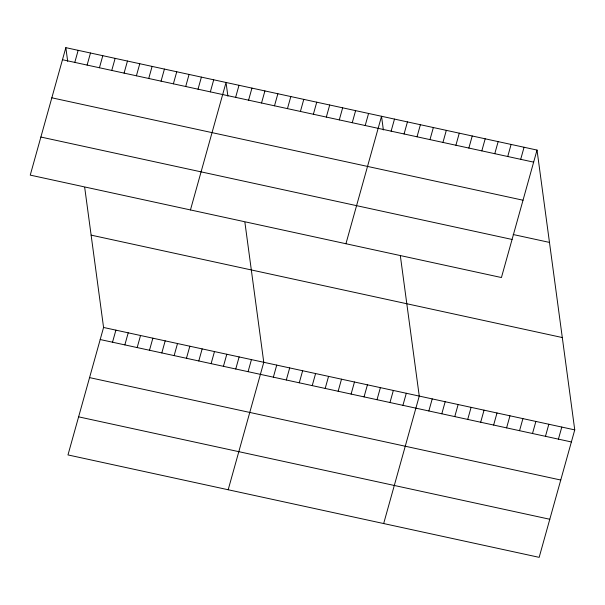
<?xml version="1.0" encoding="UTF-8"?>
<svg xmlns="http://www.w3.org/2000/svg" width="605" height="605" viewBox="0 0 605 605"><rect width="100%" height="100%" fill="white"/><g stroke="black" fill="none" stroke-linecap="round" stroke-linejoin="round"><path stroke-width="0.91" d="M65.839 47.651L30.25 175.117L501.432 277.536L537.021 150.07L65.839 47.651L67.684 61.332M74.793 62.398L78.158 50.336M87.112 65.075L90.485 53.013M99.439 67.76L102.805 55.69M111.759 70.437L115.132 58.367M124.086 73.114L127.451 61.044M136.405 75.791L139.778 63.729M148.732 78.469L152.105 66.406M161.051 81.153L164.424 69.083M84.708 187.558L103.568 327.464L67.979 454.93L539.161 557.349L574.75 429.883L537.021 150.07M173.378 83.83L176.751 71.761M112.522 342.211L115.895 330.141M185.705 86.507L189.07 74.438M124.849 344.888L128.215 332.826M198.024 89.185L201.397 77.122M137.169 347.572L140.541 335.503M210.351 91.862L213.716 79.799M149.495 350.25L152.861 338.18M190.454 209.943L226.043 82.477L227.881 96.157M161.815 352.927L165.188 340.857M235.625 97.36L238.998 85.29M174.142 355.604L177.507 343.534M248.587 100.173L251.952 88.111M186.461 358.281L189.834 346.219M261.541 102.994L264.914 90.924M198.788 360.958L202.153 348.896M274.504 105.807L277.869 93.745M211.107 363.643L214.48 351.573M287.458 108.628L290.831 96.558M223.434 366.32L226.799 354.25M300.413 111.441L303.786 99.371M235.753 368.997L239.126 356.927M313.375 114.262L316.74 102.192M248.08 371.674L251.446 359.612M326.329 117.075L329.702 105.005M228.183 489.748L263.772 362.289L244.904 222.383M339.292 119.888L342.657 107.826M273.362 377.172L276.727 365.102M352.246 122.709L355.611 110.639M286.316 379.985L289.689 367.923M365.201 125.522L368.574 113.46M299.271 382.806L302.644 370.736M345.939 243.739L381.528 116.273L383.373 129.954M312.233 385.619L315.598 373.55M391.117 131.156L394.49 119.087M325.188 388.44L328.56 376.37M404.072 133.977L407.445 121.907M338.15 391.253L341.515 379.184M417.034 136.79L420.399 124.721M351.104 394.067L354.469 382.005M429.989 139.604L433.361 127.542M364.059 396.888L367.432 384.818M442.951 142.425L446.316 130.355M377.021 399.701L380.386 387.639M455.905 145.238L459.278 133.176M389.975 402.522L393.348 390.452M468.86 148.059L472.233 135.989M402.93 405.335L406.303 393.265M481.822 150.872L485.187 138.802M383.668 523.552L419.257 396.086L400.397 256.18M494.777 153.693L498.149 141.623M428.847 410.969L432.22 398.899M507.739 156.506L511.104 144.436M441.809 413.782L445.174 401.72M520.693 159.319L524.059 147.257M454.763 416.603L458.136 404.533M467.718 419.416L471.091 407.354M480.68 422.237L484.045 410.167M493.635 425.05L497.007 412.981M506.597 427.871L509.962 415.801M519.551 430.684L522.917 418.615M532.506 433.498L535.879 421.435M545.468 436.318L548.833 424.249M558.423 439.132L561.795 427.062M62.466 59.721L533.648 162.14M51.833 97.806L523.015 200.217M513.191 234.521L549.469 242.408M40.883 137.04L512.064 239.451M91.121 235.126L562.302 337.545M103.568 327.464L574.75 429.883M100.203 339.534L571.377 441.952M89.57 377.611L560.752 480.03M78.612 416.845L549.794 519.264"/></g></svg>
